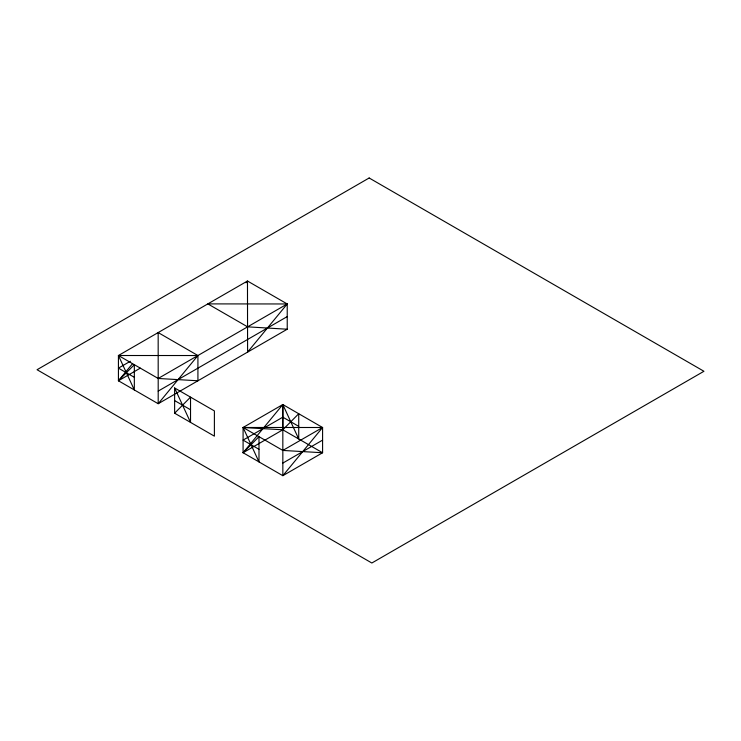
<?xml version="1.0" encoding="UTF-8"?>
<svg xmlns="http://www.w3.org/2000/svg" width="741" height="741" viewBox="0 0 741 741"><rect width="100%" height="100%" fill="white"/><g stroke="black" fill="none" stroke-linecap="round" stroke-linejoin="round"><path stroke-width="1.11" d="M140.281 368.147L118.43 380.763L118.43 355.513L247.475 281.015L287.23 303.967L287.23 329.217L158.194 403.725L118.43 380.763L132.407 363.812M246.003 282.793L247.475 281.015L247.596 352.105L287.23 303.967L207.841 303.893L247.596 326.846L287.23 329.217M243.085 452.732L282.821 404.54L322.585 427.501L322.585 452.751L282.849 475.694L243.085 452.732L243.085 427.483L282.821 404.54L298.725 438.978L298.725 413.728L282.821 429.799L243.085 452.732L258.989 436.662L258.989 461.921L243.085 427.483L322.585 427.501L282.849 475.694L282.821 404.54L282.821 429.799L322.585 452.751L282.849 450.435L243.085 427.483L282.821 429.799M118.43 380.763L134.334 364.692L134.334 389.951L118.43 355.513L197.921 355.532L197.921 380.781L158.194 378.466L118.43 355.513M174.626 413.209L190.53 397.139L190.53 422.389L174.626 387.96L214.39 410.912L214.39 436.162L174.626 413.209L174.626 387.96M130.351 361.256L118.43 368.138L134.334 377.317M158.194 378.466L158.166 332.57L197.921 355.532L158.194 403.725L158.194 378.466L287.23 303.967M158.194 391.1L287.23 316.592M282.849 450.435L322.585 427.501M282.849 463.069L322.585 440.126M298.725 426.353L282.821 417.174L243.085 440.108L258.989 449.296M174.626 400.585L190.53 409.764M369.157 177.988L37.05 369.722L371.843 563.012L703.95 371.278L369.157 177.988"/></g></svg>
